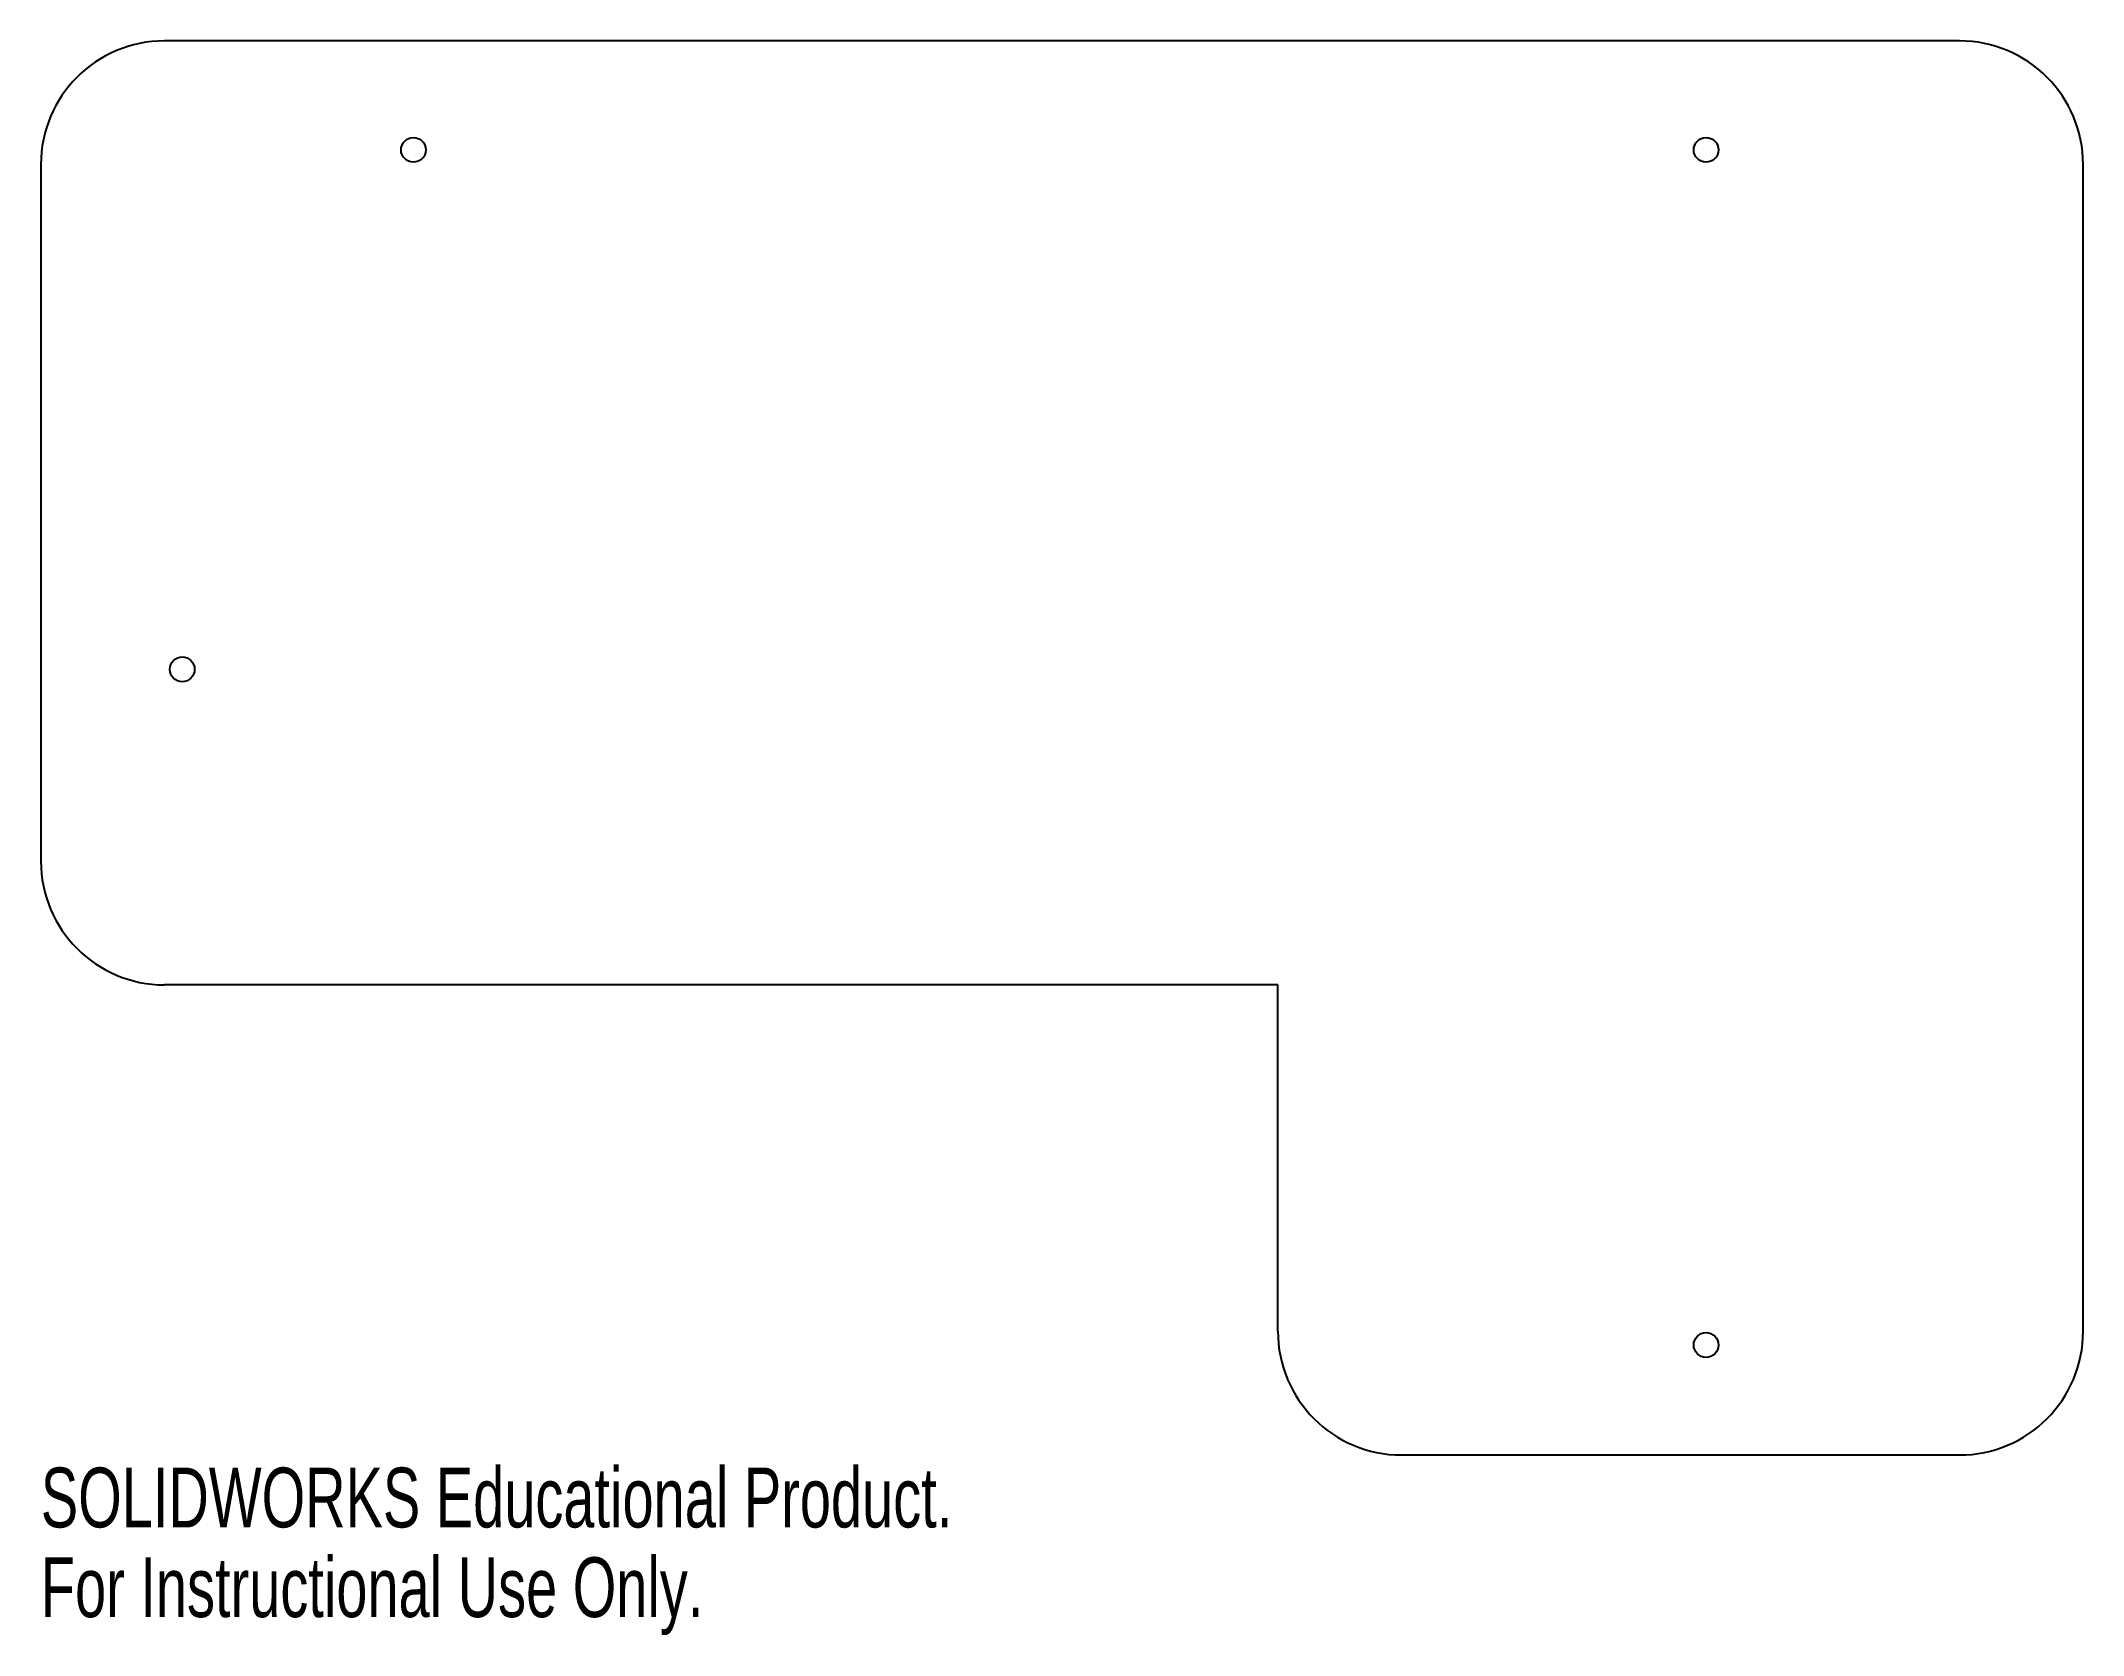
# Model space of a CAD drawing. Header units: millimetres. Extents: x -83 to 83, y -72 to 57.
import ezdxf

# ---------------------------------------------------------------- set-up
doc = ezdxf.new("R2010")
doc.units = ezdxf.units.MM
doc.styles.add('SLDTEXTSTYLE0', font='TXT', dxfattribs={"width": 0.7})

msp = doc.modelspace()

# ---------------------------------------------------------------- linework, layer by layer
at = {"color": 7, "linetype": 'Continuous', "lineweight": 25}
for p, q in [((72.55, 57.15), (-72.55, 57.15)), ((-82.55, 47.15), (-82.55, -9.15)), ((82.55, -47.15), (82.55, 47.15)), ((17.45, -19.15), (-72.55, -19.15)), ((17.45, -47.15), (17.45, -19.15)), ((27.45, -57.15), (72.55, -57.15))]:
    msp.add_line(p, q, dxfattribs=at)
for centre in [(-52.43, 48.34), (52.07, 48.34), (-71.12, 6.35), (52.07, -48.26)]:
    msp.add_circle(centre, 1, dxfattribs=at)
for centre, start, end in [((-72.55, 47.15), 90, 180), ((72.55, 47.15), 0, 90), ((-72.55, -9.15), 180, 270), ((27.45, -47.15), 180, 270), ((72.55, -47.15), 270, 0)]:
    msp.add_arc(centre, 10, start, end, dxfattribs=at)

# ---------------------------------------------------------------- texts
at = {"color": 7, "linetype": 'Continuous', "char_height": 4.8336, "attachment_point": 1, "style": 'SLDTEXTSTYLE0'}
for s, insert in [('SOLIDWORKS Educational Product.', (-82.55, -58.17)), ('For Instructional Use Only.', (-82.55, -65.42))]:
    msp.add_mtext(s, dxfattribs=dict(at, insert=insert))

doc.saveas('drawing.dxf')
